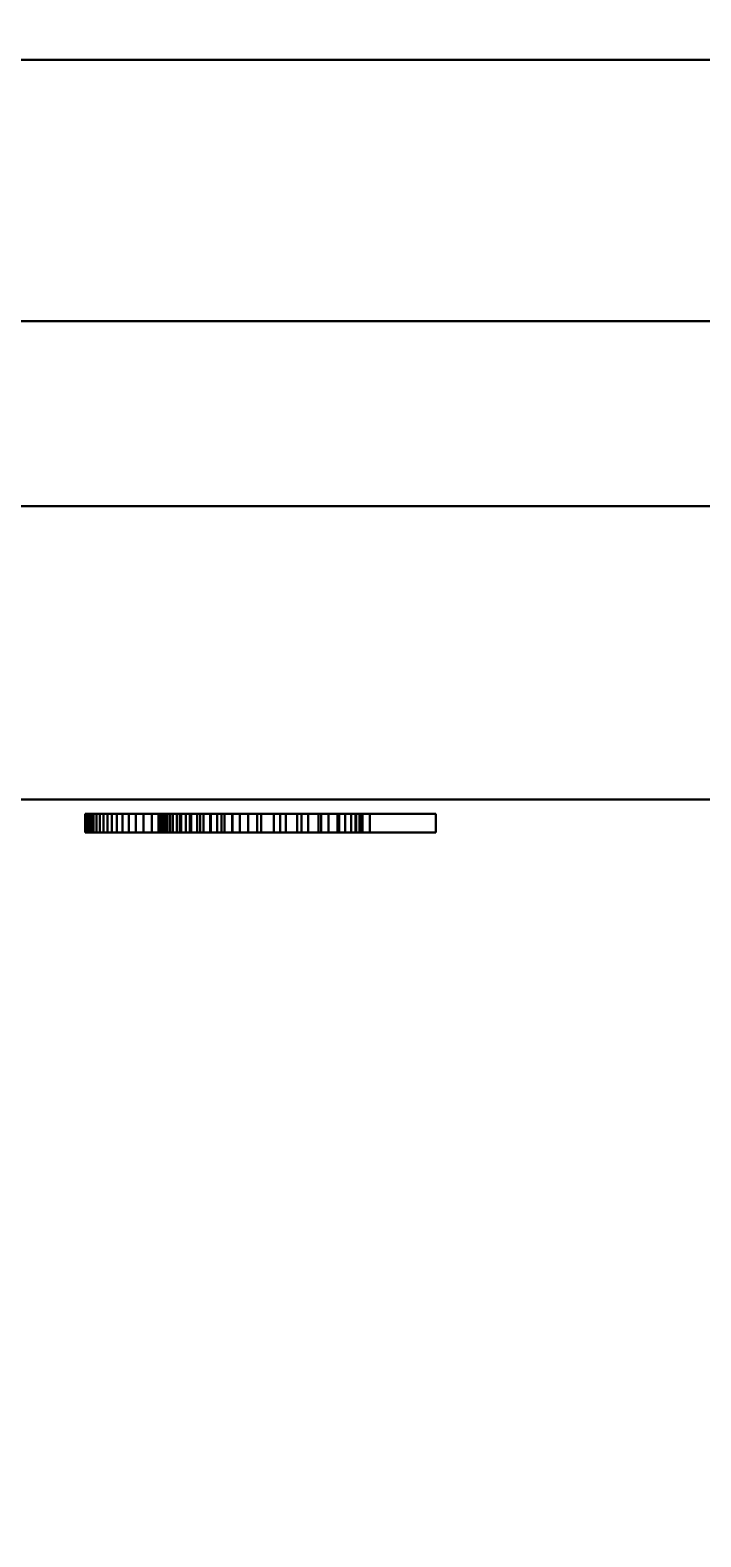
# Model space of a CAD drawing. Header units: millimetres. Extents: x -33522418 to 16198808, y -126322335 to -58690945.
# Drawn here: x -15916711.1 to -15916668.8, y -63981198.2 to -63981103.2 of the extents above; entities that cross this region are included whole.
import ezdxf

# ---------------------------------------------------------------- set-up
doc = ezdxf.new("R2010")
doc.units = ezdxf.units.MM
doc.header["$LTSCALE"] = 10
doc.header["$PDMODE"] = 3
doc.linetypes.add('DASH', pattern=[0.35, 0.25, -0.1])
doc.layers.add('LAYER4', color=7, linetype='Continuous')
doc.layers.add('墙体层', color=1, linetype='Continuous')
doc.styles.add('宋体_T3', font='SimSun.ttf', dxfattribs={"width": 0.7})
doc.dimstyles.new('_TCH_ARCH&&60', dxfattribs={"dimtxt": 158.607595, "dimasz": 60, "dimexe": 90, "dimexo": 180, "dimgap": 60, "dimtad": 1, "dimdec": 0, "dimzin": 0, "dimdsep": 46, "dimtxsty": '宋体_T3', "dimblk": 'ARCHTICK', "dimcen": 0.09, "dimclrd": 2, "dimclre": 2, "dimclrt": 2, "dimazin": 2, "dimtfac": 1, "dimtdec": 0, "dimtix": 1, "dimtmove": 2, "dimatfit": 3, "dimfxl": 60, "dimtolj": 1, "dimtzin": 0, "dimarcsym": 0})

# ---------------------------------------------------------------- blocks, each defined once
blk = doc.blocks.new('754')
at = {"layer": '墙体层', "color": 8}
for points, invisible_edges in [([(44979.692, 96606.022, 789.336), (44979.692, 95441.78, 747.178), (44979.692, 95405.622, 789.336)], 3), ([(44979.692, 96606.022, 789.336), (44979.692, 96569.864, 747.178), (44979.692, 95441.78, 747.178)], 13), ([(44979.692, 96606.022, 789.336), (44979.692, 95405.622, 789.336), (45026.348, 95405.622, 789.336)], 12), ([(44979.692, 96606.022, 789.336), (45026.348, 95405.622, 789.336), (45026.348, 96606.022, 789.336)], 1), ([(44979.692, 95405.622, 1.228), (44979.692, 96606.022, 1.228), (45026.348, 96606.022, 1.228)], 12), ([(44979.692, 95405.622, 1.228), (45026.348, 96606.022, 1.228), (45026.348, 95405.622, 1.228)], 1), ([(44979.692, 95405.622, 1.228), (44979.692, 96569.863, 83.204), (44979.692, 96606.022, 1.228)], 3), ([(45026.348, 96606.022, 789.336), (45026.348, 95405.622, 789.336), (45026.348, 95441.78, 747.178)], 14), ([(45026.348, 96606.022, 789.336), (45026.348, 95441.78, 747.178), (45026.348, 96569.864, 747.178)], 13), ([(45026.348, 95405.622, 1.228), (45026.348, 96606.022, 1.228), (45026.348, 96569.863, 83.204)], 14), ([(44996.187, 96581.022, 771.585), (44996.187, 95439.088, 771.585), (45007.851, 95439.088, 771.585)], 12), ([(44996.187, 96581.022, 771.585), (45007.851, 95439.088, 771.585), (45007.851, 96581.022, 771.585)], 1), ([(44996.187, 95439.088, 16.499), (44996.187, 96581.022, 16.499), (45007.851, 96581.022, 16.499)], 12), ([(44996.187, 95439.088, 16.499), (45007.851, 96581.022, 16.499), (45007.851, 95439.088, 16.499)], 1), ([(44996.187, 95439.088, 16.499), (44996.187, 96581.022, 771.585), (44996.187, 96581.022, 16.499)], 1), ([(44996.187, 95439.088, 771.585), (44996.187, 96581.022, 771.585), (44996.187, 95439.088, 16.499)], 2), ([(45007.851, 95439.088, 16.499), (45007.851, 96581.022, 16.499), (45007.851, 96581.022, 771.585)], 12), ([(45007.851, 95439.088, 771.585), (45007.851, 95439.088, 16.499), (45007.851, 96581.022, 771.585)], 2), ([(44979.692, 95441.78, 747.178), (44979.692, 96569.864, 747.178), (45026.348, 96569.864, 747.178)], 12), ([(44979.692, 95441.78, 747.178), (45026.348, 96569.864, 747.178), (45026.348, 95441.78, 747.178)], 1), ([(44979.692, 96569.863, 83.204), (44979.692, 95441.78, 83.204), (45026.348, 95441.78, 83.204)], 12), ([(44979.692, 96569.863, 83.204), (45026.348, 95441.78, 83.204), (45026.348, 96569.863, 83.204)], 1), ([(44979.692, 95405.622, 1.228), (44979.692, 95441.78, 83.204), (44979.692, 96569.863, 83.204)], 13), ([(45026.348, 95405.622, 1.228), (45026.348, 96569.863, 83.204), (45026.348, 95441.78, 83.204)], 13), ([(45027.25, 95883.888, 36.691), (45027.25, 95997.728, 40.137), (45027.25, 95998.498, 40.617)], 13), ([(45027.25, 95883.932, 62.74), (45027.25, 95998.481, 58.798), (45027.25, 95997.711, 59.276)], 13), ([(45028.424, 95883.888, 36.691), (45028.424, 95998.498, 40.617), (45028.424, 95997.728, 40.137)], 13), ([(45028.424, 95883.932, 62.74), (45028.424, 95997.711, 59.276), (45028.424, 95998.481, 58.798)], 13), ([(45027.25, 95882.993, 36.317), (45027.25, 95996.911, 39.763), (45027.25, 95997.728, 40.137)], 13), ([(45028.424, 95882.993, 36.317), (45028.424, 95997.728, 40.137), (45028.424, 95996.911, 39.763)], 13), ([(45027.25, 95913.822, 53.431), (45027.25, 95918.471, 52.823), (45027.25, 95913.833, 52.653)], 3), ([(45027.25, 95913.822, 53.431), (45027.25, 95918.466, 53.701), (45027.25, 95918.471, 52.823)], 13), ([(45027.25, 95913.833, 36.054), (45027.25, 95918.471, 36.054), (45028.424, 95918.471, 36.054)], 12), ([(45027.25, 95913.833, 36.054), (45028.424, 95918.471, 36.054), (45028.424, 95913.833, 36.054)], 1), ([(45027.25, 95913.833, 36.054), (45027.25, 95918.471, 52.823), (45027.25, 95918.471, 36.054)], 1), ([(45027.25, 95913.833, 52.653), (45027.25, 95918.471, 52.823), (45027.25, 95913.833, 36.054)], 3), ([(45027.25, 95918.471, 36.054), (45027.25, 95918.471, 52.823), (45028.424, 95918.471, 52.823)], 12), ([(45027.25, 95918.471, 36.054), (45028.424, 95918.471, 52.823), (45028.424, 95918.471, 36.054)], 1), ([(45027.25, 95918.471, 52.823), (45027.25, 95918.466, 53.701), (45028.424, 95918.466, 53.701)], 12), ([(45027.25, 95918.471, 52.823), (45028.424, 95918.466, 53.701), (45028.424, 95918.471, 52.823)], 1), ([(45027.25, 95913.789, 54.152), (45027.25, 95918.466, 53.701), (45027.25, 95913.822, 53.431)], 3), ([(45027.25, 95913.789, 54.152), (45027.25, 95918.451, 54.5), (45027.25, 95918.466, 53.701)], 13), ([(45027.25, 95918.466, 53.701), (45027.25, 95918.451, 54.5), (45028.424, 95918.451, 54.5)], 12), ([(45027.25, 95918.466, 53.701), (45028.424, 95918.451, 54.5), (45028.424, 95918.466, 53.701)], 1), ([(45027.25, 95913.735, 54.814), (45027.25, 95918.451, 54.5), (45027.25, 95913.789, 54.152)], 3), ([(45027.25, 95913.735, 54.814), (45027.25, 95918.424, 55.22), (45027.25, 95918.451, 54.5)], 13), ([(45027.25, 95918.451, 54.5), (45027.25, 95918.424, 55.22), (45028.424, 95918.424, 55.22)], 12), ([(45027.25, 95918.451, 54.5), (45028.424, 95918.424, 55.22), (45028.424, 95918.451, 54.5)], 1), ([(45027.25, 95913.735, 54.814), (45027.25, 95918.388, 55.862), (45027.25, 95918.424, 55.22)], 13), ([(45027.25, 95918.424, 55.22), (45027.25, 95918.388, 55.862), (45028.424, 95918.388, 55.862)], 12), ([(45027.25, 95918.424, 55.22), (45028.424, 95918.388, 55.862), (45028.424, 95918.424, 55.22)], 1), ([(45027.25, 95913.658, 55.417), (45027.25, 95918.388, 55.862), (45027.25, 95913.735, 54.814)], 3), ([(45027.25, 95913.658, 55.417), (45027.25, 95918.341, 56.426), (45027.25, 95918.388, 55.862)], 13), ([(45027.25, 95918.388, 55.862), (45027.25, 95918.341, 56.426), (45028.424, 95918.341, 56.426)], 12), ([(45027.25, 95918.388, 55.862), (45028.424, 95918.341, 56.426), (45028.424, 95918.388, 55.862)], 1), ([(45027.25, 95913.559, 55.963), (45027.25, 95918.341, 56.426), (45027.25, 95913.658, 55.417)], 3), ([(45027.25, 95913.559, 55.963), (45027.25, 95918.283, 56.911), (45027.25, 95918.341, 56.426)], 13), ([(45027.25, 95918.341, 56.426), (45027.25, 95918.283, 56.911), (45028.424, 95918.283, 56.911)], 12), ([(45027.25, 95918.341, 56.426), (45028.424, 95918.283, 56.911), (45028.424, 95918.341, 56.426)], 1), ([(45027.25, 95913.559, 55.963), (45027.25, 95918.215, 57.317), (45027.25, 95918.283, 56.911)], 13), ([(45027.25, 95918.283, 56.911), (45027.25, 95918.215, 57.317), (45028.424, 95918.215, 57.317)], 12), ([(45027.25, 95918.283, 56.911), (45028.424, 95918.215, 57.317), (45028.424, 95918.283, 56.911)], 1), ([(45027.25, 95913.439, 56.45), (45027.25, 95918.215, 57.317), (45027.25, 95913.559, 55.963)], 3), ([(45027.25, 95913.439, 56.45), (45027.25, 95918.086, 57.871), (45027.25, 95918.215, 57.317)], 13), ([(45027.25, 95918.215, 57.317), (45027.25, 95918.086, 57.871), (45028.424, 95918.086, 57.871)], 12), ([(45027.25, 95918.215, 57.317), (45028.424, 95918.086, 57.871), (45028.424, 95918.215, 57.317)], 1), ([(45028.424, 95913.822, 53.431), (45028.424, 95913.833, 52.653), (45028.424, 95918.471, 52.823)], 14), ([(45028.424, 95913.822, 53.431), (45028.424, 95918.471, 52.823), (45028.424, 95918.466, 53.701)], 13), ([(45028.424, 95913.833, 36.054), (45028.424, 95918.471, 36.054), (45028.424, 95918.471, 52.823)], 12), ([(45028.424, 95913.833, 52.653), (45028.424, 95913.833, 36.054), (45028.424, 95918.471, 52.823)], 14), ([(45028.424, 95913.789, 54.152), (45028.424, 95913.822, 53.431), (45028.424, 95918.466, 53.701)], 14), ([(45028.424, 95913.789, 54.152), (45028.424, 95918.466, 53.701), (45028.424, 95918.451, 54.5)], 13), ([(45028.424, 95913.735, 54.814), (45028.424, 95913.789, 54.152), (45028.424, 95918.451, 54.5)], 14), ([(45028.424, 95913.735, 54.814), (45028.424, 95918.451, 54.5), (45028.424, 95918.424, 55.22)], 13), ([(45028.424, 95913.735, 54.814), (45028.424, 95918.424, 55.22), (45028.424, 95918.388, 55.862)], 13), ([(45028.424, 95913.658, 55.417), (45028.424, 95913.735, 54.814), (45028.424, 95918.388, 55.862)], 14), ([(45028.424, 95913.658, 55.417), (45028.424, 95918.388, 55.862), (45028.424, 95918.341, 56.426)], 13), ([(45028.424, 95913.559, 55.963), (45028.424, 95913.658, 55.417), (45028.424, 95918.341, 56.426)], 14), ([(45028.424, 95913.559, 55.963), (45028.424, 95918.341, 56.426), (45028.424, 95918.283, 56.911)], 13), ([(45028.424, 95913.559, 55.963), (45028.424, 95918.283, 56.911), (45028.424, 95918.215, 57.317)], 13), ([(45028.424, 95913.439, 56.45), (45028.424, 95913.559, 55.963), (45028.424, 95918.215, 57.317)], 14), ([(45028.424, 95913.439, 56.45), (45028.424, 95918.215, 57.317), (45028.424, 95918.086, 57.871)], 13), ([(45027.25, 95913.439, 56.45), (45027.25, 95917.931, 58.403), (45027.25, 95918.086, 57.871)], 13), ([(45027.25, 95918.086, 57.871), (45027.25, 95917.931, 58.403), (45028.424, 95917.931, 58.403)], 12), ([(45027.25, 95918.086, 57.871), (45028.424, 95917.931, 58.403), (45028.424, 95918.086, 57.871)], 1), ([(45027.25, 95913.296, 56.879), (45027.25, 95917.931, 58.403), (45027.25, 95913.439, 56.45)], 3), ([(45027.25, 95913.296, 56.879), (45027.25, 95917.751, 58.913), (45027.25, 95917.931, 58.403)], 13), ([(45027.25, 95917.931, 58.403), (45027.25, 95917.751, 58.913), (45028.424, 95917.751, 58.913)], 12), ([(45027.25, 95917.931, 58.403), (45028.424, 95917.751, 58.913), (45028.424, 95917.931, 58.403)], 1), ([(45027.25, 95913.126, 57.268), (45027.25, 95917.751, 58.913), (45027.25, 95913.296, 56.879)], 3), ([(45027.25, 95913.126, 57.268), (45027.25, 95917.546, 59.401), (45027.25, 95917.751, 58.913)], 13), ([(45027.25, 95917.751, 58.913), (45027.25, 95917.546, 59.401), (45028.424, 95917.546, 59.401)], 12), ([(45027.25, 95917.751, 58.913), (45028.424, 95917.546, 59.401), (45028.424, 95917.751, 58.913)], 1), ([(45027.25, 95913.126, 57.268), (45027.25, 95917.316, 59.867), (45027.25, 95917.546, 59.401)], 13), ([(45027.25, 95917.546, 59.401), (45027.25, 95917.316, 59.867), (45028.424, 95917.316, 59.867)], 12), ([(45027.25, 95917.546, 59.401), (45028.424, 95917.316, 59.867), (45028.424, 95917.546, 59.401)], 1), ([(45027.25, 95912.922, 57.633), (45027.25, 95917.316, 59.867), (45027.25, 95913.126, 57.268)], 3), ([(45027.25, 95912.922, 57.633), (45027.25, 95917.061, 60.31), (45027.25, 95917.316, 59.867)], 13), ([(45027.25, 95917.316, 59.867), (45027.25, 95917.061, 60.31), (45028.424, 95917.061, 60.31)], 12), ([(45027.25, 95917.316, 59.867), (45028.424, 95917.061, 60.31), (45028.424, 95917.316, 59.867)], 1), ([(45028.424, 95913.439, 56.45), (45028.424, 95918.086, 57.871), (45028.424, 95917.931, 58.403)], 13), ([(45028.424, 95913.296, 56.879), (45028.424, 95913.439, 56.45), (45028.424, 95917.931, 58.403)], 14), ([(45028.424, 95913.296, 56.879), (45028.424, 95917.931, 58.403), (45028.424, 95917.751, 58.913)], 13), ([(45028.424, 95913.126, 57.268), (45028.424, 95913.296, 56.879), (45028.424, 95917.751, 58.913)], 14), ([(45028.424, 95913.126, 57.268), (45028.424, 95917.751, 58.913), (45028.424, 95917.546, 59.401)], 13), ([(45028.424, 95913.126, 57.268), (45028.424, 95917.546, 59.401), (45028.424, 95917.316, 59.867)], 13), ([(45028.424, 95912.922, 57.633), (45028.424, 95913.126, 57.268), (45028.424, 95917.316, 59.867)], 14), ([(45028.424, 95912.922, 57.633), (45028.424, 95917.316, 59.867), (45028.424, 95917.061, 60.31)], 13), ([(45027.25, 95912.922, 57.633), (45027.25, 95916.78, 60.732), (45027.25, 95917.061, 60.31)], 13), ([(45027.25, 95917.061, 60.31), (45027.25, 95916.78, 60.732), (45028.424, 95916.78, 60.732)], 12), ([(45027.25, 95917.061, 60.31), (45028.424, 95916.78, 60.732), (45028.424, 95917.061, 60.31)], 1), ([(45027.25, 95912.684, 57.976), (45027.25, 95916.78, 60.732), (45027.25, 95912.922, 57.633)], 3), ([(45027.25, 95912.684, 57.976), (45027.25, 95916.466, 61.132), (45027.25, 95916.78, 60.732)], 13), ([(45027.25, 95916.78, 60.732), (45027.25, 95916.466, 61.132), (45028.424, 95916.466, 61.132)], 12), ([(45027.25, 95916.78, 60.732), (45028.424, 95916.466, 61.132), (45028.424, 95916.78, 60.732)], 1), ([(45027.25, 95916.466, 61.132), (45027.25, 95916.11, 61.509), (45028.424, 95916.11, 61.509)], 12), ([(45027.25, 95916.466, 61.132), (45028.424, 95916.11, 61.509), (45028.424, 95916.466, 61.132)], 1), ([(45027.25, 95912.684, 57.976), (45027.25, 95916.11, 61.509), (45027.25, 95916.466, 61.132)], 13), ([(45028.424, 95912.922, 57.633), (45028.424, 95917.061, 60.31), (45028.424, 95916.78, 60.732)], 13), ([(45028.424, 95912.684, 57.976), (45028.424, 95912.922, 57.633), (45028.424, 95916.78, 60.732)], 14), ([(45028.424, 95912.684, 57.976), (45028.424, 95916.78, 60.732), (45028.424, 95916.466, 61.132)], 13), ([(45028.424, 95912.684, 57.976), (45028.424, 95916.466, 61.132), (45028.424, 95916.11, 61.509)], 13), ([(45027.25, 95912.412, 58.295), (45027.25, 95916.11, 61.509), (45027.25, 95912.684, 57.976)], 3), ([(45027.25, 95916.11, 61.509), (45027.25, 95915.711, 61.864), (45028.424, 95915.711, 61.864)], 12), ([(45027.25, 95916.11, 61.509), (45028.424, 95915.711, 61.864), (45028.424, 95916.11, 61.509)], 1), ([(45027.25, 95912.412, 58.295), (45027.25, 95915.711, 61.864), (45027.25, 95916.11, 61.509)], 13), ([(45027.25, 95915.711, 61.864), (45027.25, 95915.27, 62.196), (45028.424, 95915.27, 62.196)], 12), ([(45027.25, 95915.711, 61.864), (45028.424, 95915.27, 62.196), (45028.424, 95915.711, 61.864)], 1), ([(45027.25, 95912.412, 58.295), (45027.25, 95915.27, 62.196), (45027.25, 95915.711, 61.864)], 13), ([(45027.25, 95915.27, 62.196), (45027.25, 95914.786, 62.505), (45028.424, 95914.786, 62.505)], 12), ([(45027.25, 95915.27, 62.196), (45028.424, 95914.786, 62.505), (45028.424, 95915.27, 62.196)], 1), ([(45027.25, 95912.106, 58.591), (45027.25, 95915.27, 62.196), (45027.25, 95912.412, 58.295)], 3), ([(45027.25, 95912.106, 58.591), (45027.25, 95914.786, 62.505), (45027.25, 95915.27, 62.196)], 13), ([(45028.424, 95912.412, 58.295), (45028.424, 95912.684, 57.976), (45028.424, 95916.11, 61.509)], 14), ([(45028.424, 95912.412, 58.295), (45028.424, 95916.11, 61.509), (45028.424, 95915.711, 61.864)], 13), ([(45028.424, 95912.412, 58.295), (45028.424, 95915.711, 61.864), (45028.424, 95915.27, 62.196)], 13), ([(45028.424, 95912.106, 58.591), (45028.424, 95912.412, 58.295), (45028.424, 95915.27, 62.196)], 14), ([(45028.424, 95912.106, 58.591), (45028.424, 95915.27, 62.196), (45028.424, 95914.786, 62.505)], 13), ([(45027.25, 95914.786, 62.505), (45027.25, 95914.26, 62.792), (45028.424, 95914.26, 62.792)], 12), ([(45027.25, 95914.786, 62.505), (45028.424, 95914.26, 62.792), (45028.424, 95914.786, 62.505)], 1), ([(45027.25, 95912.106, 58.591), (45027.25, 95914.26, 62.792), (45027.25, 95914.786, 62.505)], 13), ([(45028.424, 95912.106, 58.591), (45028.424, 95914.786, 62.505), (45028.424, 95914.26, 62.792)], 13), ([(45027.25, 95914.26, 62.792), (45027.25, 95913.692, 63.057), (45028.424, 95913.692, 63.057)], 12), ([(45027.25, 95914.26, 62.792), (45028.424, 95913.692, 63.057), (45028.424, 95914.26, 62.792)], 1), ([(45027.25, 95911.766, 58.864), (45027.25, 95914.26, 62.792), (45027.25, 95912.106, 58.591)], 3), ([(45027.25, 95911.766, 58.864), (45027.25, 95913.692, 63.057), (45027.25, 95914.26, 62.792)], 13), ([(45027.25, 95913.833, 52.653), (45027.25, 95913.833, 36.054), (45028.424, 95913.833, 36.054)], 12), ([(45027.25, 95913.833, 52.653), (45028.424, 95913.833, 36.054), (45028.424, 95913.833, 52.653)], 1), ([(45027.25, 95913.822, 53.431), (45027.25, 95913.833, 52.653), (45028.424, 95913.833, 52.653)], 12), ([(45027.25, 95913.822, 53.431), (45028.424, 95913.833, 52.653), (45028.424, 95913.822, 53.431)], 1), ([(45027.25, 95913.789, 54.152), (45027.25, 95913.822, 53.431), (45028.424, 95913.822, 53.431)], 12), ([(45027.25, 95913.789, 54.152), (45028.424, 95913.822, 53.431), (45028.424, 95913.789, 54.152)], 1), ([(45027.25, 95913.735, 54.814), (45027.25, 95913.789, 54.152), (45028.424, 95913.789, 54.152)], 12), ([(45027.25, 95913.735, 54.814), (45028.424, 95913.789, 54.152), (45028.424, 95913.735, 54.814)], 1), ([(45027.25, 95913.658, 55.417), (45027.25, 95913.735, 54.814), (45028.424, 95913.735, 54.814)], 12), ([(45027.25, 95913.658, 55.417), (45028.424, 95913.735, 54.814), (45028.424, 95913.658, 55.417)], 1), ([(45027.25, 95913.692, 63.057), (45027.25, 95913.094, 63.292), (45028.424, 95913.094, 63.292)], 12), ([(45027.25, 95913.692, 63.057), (45028.424, 95913.094, 63.292), (45028.424, 95913.692, 63.057)], 1), ([(45027.25, 95911.392, 59.115), (45027.25, 95913.692, 63.057), (45027.25, 95911.766, 58.864)], 3), ([(45027.25, 95911.392, 59.115), (45027.25, 95913.094, 63.292), (45027.25, 95913.692, 63.057)], 13), ([(45027.25, 95913.559, 55.963), (45027.25, 95913.658, 55.417), (45028.424, 95913.658, 55.417)], 12), ([(45027.25, 95913.559, 55.963), (45028.424, 95913.658, 55.417), (45028.424, 95913.559, 55.963)], 1), ([(45027.25, 95913.439, 56.45), (45027.25, 95913.559, 55.963), (45028.424, 95913.559, 55.963)], 12), ([(45027.25, 95913.439, 56.45), (45028.424, 95913.559, 55.963), (45028.424, 95913.439, 56.45)], 1), ([(45027.25, 95913.296, 56.879), (45027.25, 95913.439, 56.45), (45028.424, 95913.439, 56.45)], 12), ([(45027.25, 95913.296, 56.879), (45028.424, 95913.439, 56.45), (45028.424, 95913.296, 56.879)], 1), ([(45028.424, 95911.766, 58.864), (45028.424, 95912.106, 58.591), (45028.424, 95914.26, 62.792)], 14), ([(45028.424, 95911.766, 58.864), (45028.424, 95914.26, 62.792), (45028.424, 95913.692, 63.057)], 13), ([(45028.424, 95911.392, 59.115), (45028.424, 95911.766, 58.864), (45028.424, 95913.692, 63.057)], 14), ([(45028.424, 95911.392, 59.115), (45028.424, 95913.692, 63.057), (45028.424, 95913.094, 63.292)], 13), ([(45027.25, 95913.126, 57.268), (45027.25, 95913.296, 56.879), (45028.424, 95913.296, 56.879)], 12), ([(45027.25, 95913.126, 57.268), (45028.424, 95913.296, 56.879), (45028.424, 95913.126, 57.268)], 1), ([(45027.25, 95912.922, 57.633), (45027.25, 95913.126, 57.268), (45028.424, 95913.126, 57.268)], 12), ([(45027.25, 95912.922, 57.633), (45028.424, 95913.126, 57.268), (45028.424, 95912.922, 57.633)], 1), ([(45027.25, 95913.094, 63.292), (45027.25, 95912.48, 63.491), (45028.424, 95912.48, 63.491)], 12), ([(45027.25, 95913.094, 63.292), (45028.424, 95912.48, 63.491), (45028.424, 95913.094, 63.292)], 1), ([(45027.25, 95910.991, 59.336), (45027.25, 95913.094, 63.292), (45027.25, 95911.392, 59.115)], 3), ([(45027.25, 95910.991, 59.336), (45027.25, 95912.48, 63.491), (45027.25, 95913.094, 63.292)], 13), ([(45027.25, 95912.684, 57.976), (45027.25, 95912.922, 57.633), (45028.424, 95912.922, 57.633)], 12), ([(45027.25, 95912.684, 57.976), (45028.424, 95912.922, 57.633), (45028.424, 95912.684, 57.976)], 1), ([(45027.25, 95912.412, 58.295), (45027.25, 95912.684, 57.976), (45028.424, 95912.684, 57.976)], 12), ([(45027.25, 95912.412, 58.295), (45028.424, 95912.684, 57.976), (45028.424, 95912.412, 58.295)], 1), ([(45027.25, 95912.48, 63.491), (45027.25, 95911.85, 63.653), (45028.424, 95911.85, 63.653)], 12), ([(45027.25, 95912.48, 63.491), (45028.424, 95911.85, 63.653), (45028.424, 95912.48, 63.491)], 1), ([(45027.25, 95910.991, 59.336), (45027.25, 95911.85, 63.653), (45027.25, 95912.48, 63.491)], 13), ([(45027.25, 95912.106, 58.591), (45027.25, 95912.412, 58.295), (45028.424, 95912.412, 58.295)], 12), ([(45027.25, 95912.106, 58.591), (45028.424, 95912.412, 58.295), (45028.424, 95912.106, 58.591)], 1), ([(45028.424, 95910.991, 59.336), (45028.424, 95911.392, 59.115), (45028.424, 95913.094, 63.292)], 14), ([(45028.424, 95910.991, 59.336), (45028.424, 95913.094, 63.292), (45028.424, 95912.48, 63.491)], 13), ([(45028.424, 95910.991, 59.336), (45028.424, 95912.48, 63.491), (45028.424, 95911.85, 63.653)], 13), ([(45027.25, 95911.766, 58.864), (45027.25, 95912.106, 58.591), (45028.424, 95912.106, 58.591)], 12), ([(45027.25, 95911.766, 58.864), (45028.424, 95912.106, 58.591), (45028.424, 95911.766, 58.864)], 1), ([(45027.25, 95911.85, 63.653), (45027.25, 95911.204, 63.78), (45028.424, 95911.204, 63.78)], 12), ([(45027.25, 95911.85, 63.653), (45028.424, 95911.204, 63.78), (45028.424, 95911.85, 63.653)], 1), ([(45027.25, 95910.572, 59.524), (45027.25, 95911.85, 63.653), (45027.25, 95910.991, 59.336)], 3), ([(45027.25, 95910.572, 59.524), (45027.25, 95911.204, 63.78), (45027.25, 95911.85, 63.653)], 13), ([(45027.25, 95911.392, 59.115), (45027.25, 95911.766, 58.864), (45028.424, 95911.766, 58.864)], 12), ([(45027.25, 95911.392, 59.115), (45028.424, 95911.766, 58.864), (45028.424, 95911.392, 59.115)], 1), ([(45028.424, 95910.572, 59.524), (45028.424, 95910.991, 59.336), (45028.424, 95911.85, 63.653)], 14), ([(45028.424, 95910.572, 59.524), (45028.424, 95911.85, 63.653), (45028.424, 95911.204, 63.78)], 13), ([(45027.25, 95910.991, 59.336), (45027.25, 95911.392, 59.115), (45028.424, 95911.392, 59.115)], 12), ([(45027.25, 95910.991, 59.336), (45028.424, 95911.392, 59.115), (45028.424, 95910.991, 59.336)], 1), ([(45027.25, 95911.204, 63.78), (45027.25, 95910.542, 63.87), (45028.424, 95910.542, 63.87)], 12), ([(45027.25, 95911.204, 63.78), (45028.424, 95910.542, 63.87), (45028.424, 95911.204, 63.78)], 1), ([(45027.25, 95910.133, 59.677), (45027.25, 95911.204, 63.78), (45027.25, 95910.572, 59.524)], 3), ([(45027.25, 95910.133, 59.677), (45027.25, 95910.542, 63.87), (45027.25, 95911.204, 63.78)], 13), ([(45027.25, 95910.572, 59.524), (45027.25, 95910.991, 59.336), (45028.424, 95910.991, 59.336)], 12), ([(45027.25, 95910.572, 59.524), (45028.424, 95910.991, 59.336), (45028.424, 95910.572, 59.524)], 1), ([(45027.25, 95910.133, 59.677), (45027.25, 95910.572, 59.524), (45028.424, 95910.572, 59.524)], 12), ([(45027.25, 95910.133, 59.677), (45028.424, 95910.572, 59.524), (45028.424, 95910.133, 59.677)], 1), ([(45027.25, 95910.542, 63.87), (45027.25, 95909.863, 63.924), (45028.424, 95909.863, 63.924)], 12), ([(45027.25, 95910.542, 63.87), (45028.424, 95909.863, 63.924), (45028.424, 95910.542, 63.87)], 1), ([(45027.25, 95910.542, 63.87), (45027.25, 95909.674, 59.797), (45027.25, 95909.863, 63.924)], 3), ([(45027.25, 95910.133, 59.677), (45027.25, 95909.674, 59.797), (45027.25, 95910.542, 63.87)], 14), ([(45028.424, 95910.133, 59.677), (45028.424, 95910.572, 59.524), (45028.424, 95911.204, 63.78)], 14), ([(45028.424, 95910.133, 59.677), (45028.424, 95911.204, 63.78), (45028.424, 95910.542, 63.87)], 13), ([(45028.424, 95910.542, 63.87), (45028.424, 95909.863, 63.924), (45028.424, 95909.674, 59.797)], 14), ([(45028.424, 95910.133, 59.677), (45028.424, 95910.542, 63.87), (45028.424, 95909.674, 59.797)], 3), ([(45027.25, 95909.674, 59.797), (45027.25, 95910.133, 59.677), (45028.424, 95910.133, 59.677)], 12), ([(45027.25, 95909.674, 59.797), (45028.424, 95910.133, 59.677), (45028.424, 95909.674, 59.797)], 1), ([(45027.25, 95909.863, 63.924), (45027.25, 95909.168, 63.942), (45028.424, 95909.168, 63.942)], 12), ([(45027.25, 95909.863, 63.924), (45028.424, 95909.168, 63.942), (45028.424, 95909.863, 63.924)], 1), ([(45027.25, 95909.863, 63.924), (45027.25, 95909.197, 59.882), (45027.25, 95909.168, 63.942)], 3), ([(45027.25, 95909.863, 63.924), (45027.25, 95909.674, 59.797), (45027.25, 95909.197, 59.882)], 13), ([(45027.25, 95909.197, 59.882), (45027.25, 95909.674, 59.797), (45028.424, 95909.674, 59.797)], 12), ([(45027.25, 95909.197, 59.882), (45028.424, 95909.674, 59.797), (45028.424, 95909.197, 59.882)], 1), ([(45028.424, 95909.863, 63.924), (45028.424, 95909.168, 63.942), (45028.424, 95909.197, 59.882)], 14), ([(45028.424, 95909.863, 63.924), (45028.424, 95909.197, 59.882), (45028.424, 95909.674, 59.797)], 13), ([(45027.25, 95908.7, 59.933), (45027.25, 95909.197, 59.882), (45028.424, 95909.197, 59.882)], 12), ([(45027.25, 95908.7, 59.933), (45028.424, 95909.197, 59.882), (45028.424, 95908.7, 59.933)], 1), ([(45027.25, 95909.168, 63.942), (45027.25, 95909.197, 59.882), (45027.25, 95908.7, 59.933)], 13), ([(45027.25, 95909.168, 63.942), (45027.25, 95907.604, 63.851), (45028.424, 95907.604, 63.851)], 12), ([(45027.25, 95909.168, 63.942), (45028.424, 95907.604, 63.851), (45028.424, 95909.168, 63.942)], 1), ([(45027.25, 95909.168, 63.942), (45027.25, 95908.184, 59.95), (45027.25, 95907.604, 63.851)], 3), ([(45027.25, 95909.168, 63.942), (45027.25, 95908.7, 59.933), (45027.25, 95908.184, 59.95)], 13), ([(45027.25, 95908.184, 59.95), (45027.25, 95908.7, 59.933), (45028.424, 95908.7, 59.933)], 12), ([(45027.25, 95908.184, 59.95), (45028.424, 95908.7, 59.933), (45028.424, 95908.184, 59.95)], 1), ([(45028.424, 95909.168, 63.942), (45028.424, 95908.7, 59.933), (45028.424, 95909.197, 59.882)], 13), ([(45028.424, 95909.168, 63.942), (45028.424, 95907.604, 63.851), (45028.424, 95908.184, 59.95)], 14), ([(45028.424, 95909.168, 63.942), (45028.424, 95908.184, 59.95), (45028.424, 95908.7, 59.933)], 13), ([(45027.25, 95907.36, 59.912), (45027.25, 95908.184, 59.95), (45028.424, 95908.184, 59.95)], 12), ([(45027.25, 95907.36, 59.912), (45028.424, 95908.184, 59.95), (45028.424, 95907.36, 59.912)], 1), ([(45027.25, 95907.604, 63.851), (45027.25, 95908.184, 59.95), (45027.25, 95907.36, 59.912)], 13), ([(45028.424, 95907.604, 63.851), (45028.424, 95907.36, 59.912), (45028.424, 95908.184, 59.95)], 13), ([(45027.25, 95907.604, 63.851), (45027.25, 95906.149, 63.578), (45028.424, 95906.149, 63.578)], 12), ([(45027.25, 95907.604, 63.851), (45028.424, 95906.149, 63.578), (45028.424, 95907.604, 63.851)], 1), ([(45027.25, 95907.604, 63.851), (45027.25, 95907.36, 59.912), (45027.25, 95906.149, 63.578)], 3), ([(45027.25, 95906.569, 59.797), (45027.25, 95907.36, 59.912), (45028.424, 95907.36, 59.912)], 12), ([(45027.25, 95906.569, 59.797), (45028.424, 95907.36, 59.912), (45028.424, 95906.569, 59.797)], 1), ([(45027.25, 95906.149, 63.578), (45027.25, 95907.36, 59.912), (45027.25, 95906.569, 59.797)], 13), ([(45028.424, 95907.604, 63.851), (45028.424, 95906.149, 63.578), (45028.424, 95907.36, 59.912)], 14), ([(45028.424, 95906.149, 63.578), (45028.424, 95906.569, 59.797), (45028.424, 95907.36, 59.912)], 13), ([(45027.25, 95905.812, 59.605), (45027.25, 95906.569, 59.797), (45028.424, 95906.569, 59.797)], 12), ([(45027.25, 95905.812, 59.605), (45028.424, 95906.569, 59.797), (45028.424, 95905.812, 59.605)], 1), ([(45027.25, 95904.803, 63.123), (45027.25, 95906.569, 59.797), (45027.25, 95905.812, 59.605)], 13), ([(45027.25, 95906.149, 63.578), (45027.25, 95906.569, 59.797), (45027.25, 95904.803, 63.123)], 3), ([(45027.25, 95906.149, 63.578), (45027.25, 95904.803, 63.123), (45028.424, 95904.803, 63.123)], 12), ([(45027.25, 95906.149, 63.578), (45028.424, 95904.803, 63.123), (45028.424, 95906.149, 63.578)], 1), ([(45027.25, 95905.087, 59.337), (45027.25, 95905.812, 59.605), (45028.424, 95905.812, 59.605)], 12), ([(45027.25, 95905.087, 59.337), (45028.424, 95905.812, 59.605), (45028.424, 95905.087, 59.337)], 1), ([(45027.25, 95904.803, 63.123), (45027.25, 95905.812, 59.605), (45027.25, 95905.087, 59.337)], 13), ([(45028.424, 95904.803, 63.123), (45028.424, 95905.812, 59.605), (45028.424, 95906.569, 59.797)], 13), ([(45028.424, 95906.149, 63.578), (45028.424, 95904.803, 63.123), (45028.424, 95906.569, 59.797)], 14), ([(45028.424, 95904.803, 63.123), (45028.424, 95905.087, 59.337), (45028.424, 95905.812, 59.605)], 13), ([(45027.25, 95904.395, 58.993), (45027.25, 95905.087, 59.337), (45028.424, 95905.087, 59.337)], 12), ([(45027.25, 95904.395, 58.993), (45028.424, 95905.087, 59.337), (45028.424, 95904.395, 58.993)], 1), ([(45027.25, 95903.565, 62.486), (45027.25, 95905.087, 59.337), (45027.25, 95904.395, 58.993)], 13), ([(45027.25, 95904.803, 63.123), (45027.25, 95905.087, 59.337), (45027.25, 95903.565, 62.486)], 3), ([(45027.25, 95904.803, 63.123), (45027.25, 95903.565, 62.486), (45028.424, 95903.565, 62.486)], 12), ([(45027.25, 95904.803, 63.123), (45028.424, 95903.565, 62.486), (45028.424, 95904.803, 63.123)], 1), ([(45028.424, 95903.565, 62.486), (45028.424, 95904.395, 58.993), (45028.424, 95905.087, 59.337)], 13), ([(45028.424, 95904.803, 63.123), (45028.424, 95903.565, 62.486), (45028.424, 95905.087, 59.337)], 14), ([(45027.25, 95903.735, 58.572), (45027.25, 95904.395, 58.993), (45028.424, 95904.395, 58.993)], 12), ([(45027.25, 95903.735, 58.572), (45028.424, 95904.395, 58.993), (45028.424, 95903.735, 58.572)], 1), ([(45027.25, 95902.436, 61.666), (45027.25, 95904.395, 58.993), (45027.25, 95903.735, 58.572)], 13), ([(45027.25, 95903.565, 62.486), (45027.25, 95904.395, 58.993), (45027.25, 95902.436, 61.666)], 3), ([(45028.424, 95902.436, 61.666), (45028.424, 95903.735, 58.572), (45028.424, 95904.395, 58.993)], 13), ([(45028.424, 95903.565, 62.486), (45028.424, 95902.436, 61.666), (45028.424, 95904.395, 58.993)], 14), ([(45027.25, 95903.109, 58.074), (45027.25, 95903.735, 58.572), (45028.424, 95903.735, 58.572)], 12), ([(45027.25, 95903.109, 58.074), (45028.424, 95903.735, 58.572), (45028.424, 95903.109, 58.074)], 1), ([(45027.25, 95901.416, 60.665), (45027.25, 95903.735, 58.572), (45027.25, 95903.109, 58.074)], 13), ([(45027.25, 95902.436, 61.666), (45027.25, 95903.735, 58.572), (45027.25, 95901.416, 60.665)], 3), ([(45027.25, 95903.565, 62.486), (45027.25, 95902.436, 61.666), (45028.424, 95902.436, 61.666)], 12), ([(45027.25, 95903.565, 62.486), (45028.424, 95902.436, 61.666), (45028.424, 95903.565, 62.486)], 1), ([(45027.25, 95902.543, 57.47), (45027.25, 95903.109, 58.074), (45028.424, 95903.109, 58.074)], 12), ([(45027.25, 95902.543, 57.47), (45028.424, 95903.109, 58.074), (45028.424, 95902.543, 57.47)], 1), ([(45027.25, 95900.505, 59.481), (45027.25, 95903.109, 58.074), (45027.25, 95902.543, 57.47)], 13), ([(45027.25, 95901.416, 60.665), (45027.25, 95903.109, 58.074), (45027.25, 95900.505, 59.481)], 3), ([(45028.424, 95901.416, 60.665), (45028.424, 95903.109, 58.074), (45028.424, 95903.735, 58.572)], 13), ([(45028.424, 95902.436, 61.666), (45028.424, 95901.416, 60.665), (45028.424, 95903.735, 58.572)], 14), ([(45028.424, 95900.505, 59.481), (45028.424, 95902.543, 57.47), (45028.424, 95903.109, 58.074)], 13), ([(45028.424, 95901.416, 60.665), (45028.424, 95900.505, 59.481), (45028.424, 95903.109, 58.074)], 14), ([(45027.25, 95902.064, 56.728), (45027.25, 95902.543, 57.47), (45028.424, 95902.543, 57.47)], 12), ([(45027.25, 95902.064, 56.728), (45028.424, 95902.543, 57.47), (45028.424, 95902.064, 56.728)], 1), ([(45027.25, 95896.336, 63.355), (45027.25, 95902.543, 57.47), (45027.25, 95902.064, 56.728)], 13), ([(45027.25, 95902.436, 61.666), (45027.25, 95901.416, 60.665), (45028.424, 95901.416, 60.665)], 12), ([(45027.25, 95902.436, 61.666), (45028.424, 95901.416, 60.665), (45028.424, 95902.436, 61.666)], 1), ([(45027.25, 95901.672, 55.848), (45027.25, 95902.064, 56.728), (45028.424, 95902.064, 56.728)], 12), ([(45027.25, 95901.672, 55.848), (45028.424, 95902.064, 56.728), (45028.424, 95901.672, 55.848)], 1), ([(45027.25, 95896.336, 63.355), (45027.25, 95902.064, 56.728), (45027.25, 95901.672, 55.848)], 13), ([(45028.424, 95896.336, 63.355), (45028.424, 95902.064, 56.728), (45028.424, 95902.543, 57.47)], 13), ([(45028.424, 95896.336, 63.355), (45028.424, 95901.672, 55.848), (45028.424, 95902.064, 56.728)], 13), ([(45027.25, 95901.367, 54.832), (45027.25, 95901.672, 55.848), (45028.424, 95901.672, 55.848)], 12), ([(45027.25, 95901.367, 54.832), (45028.424, 95901.672, 55.848), (45028.424, 95901.367, 54.832)], 1), ([(45027.25, 95896.336, 63.355), (45027.25, 95901.672, 55.848), (45027.25, 95901.367, 54.832)], 13), ([(45027.25, 95901.416, 60.665), (45027.25, 95900.505, 59.481), (45028.424, 95900.505, 59.481)], 12), ([(45027.25, 95901.416, 60.665), (45028.424, 95900.505, 59.481), (45028.424, 95901.416, 60.665)], 1), ([(45027.25, 95901.149, 53.677), (45027.25, 95901.367, 54.832), (45028.424, 95901.367, 54.832)], 12), ([(45027.25, 95901.149, 53.677), (45028.424, 95901.367, 54.832), (45028.424, 95901.149, 53.677)], 1), ([(45027.25, 95896.336, 63.355), (45027.25, 95901.367, 54.832), (45027.25, 95901.149, 53.677)], 13), ([(45027.25, 95901.018, 52.386), (45027.25, 95901.149, 53.677), (45028.424, 95901.149, 53.677)], 12), ([(45027.25, 95901.018, 52.386), (45028.424, 95901.149, 53.677), (45028.424, 95901.018, 52.386)], 1), ([(45027.25, 95896.336, 63.355), (45027.25, 95901.149, 53.677), (45027.25, 95901.018, 52.386)], 13), ([(45027.25, 95900.975, 50.957), (45027.25, 95901.018, 52.386), (45028.424, 95901.018, 52.386)], 12), ([(45027.25, 95900.975, 50.957), (45028.424, 95901.018, 52.386), (45028.424, 95900.975, 50.957)], 1), ([(45027.25, 95896.336, 63.355), (45027.25, 95901.018, 52.386), (45027.25, 95900.975, 50.957)], 13), ([(45028.424, 95896.336, 63.355), (45028.424, 95901.367, 54.832), (45028.424, 95901.672, 55.848)], 13), ([(45028.424, 95896.336, 63.355), (45028.424, 95901.149, 53.677), (45028.424, 95901.367, 54.832)], 13), ([(45028.424, 95896.336, 63.355), (45028.424, 95901.018, 52.386), (45028.424, 95901.149, 53.677)], 13), ([(45028.424, 95896.336, 63.355), (45028.424, 95900.975, 50.957), (45028.424, 95901.018, 52.386)], 13), ([(45027.25, 95900.975, 36.054), (45027.25, 95900.975, 50.957), (45028.424, 95900.975, 50.957)], 12), ([(45027.25, 95900.975, 36.054), (45028.424, 95900.975, 50.957), (45028.424, 95900.975, 36.054)], 1), ([(45027.25, 95896.336, 63.355), (45027.25, 95900.975, 36.054), (45027.25, 95896.336, 36.054)], 1), ([(45027.25, 95896.336, 63.355), (45027.25, 95900.975, 50.957), (45027.25, 95900.975, 36.054)], 13), ([(45027.25, 95896.336, 36.054), (45027.25, 95900.975, 36.054), (45028.424, 95900.975, 36.054)], 12), ([(45027.25, 95896.336, 36.054), (45028.424, 95900.975, 36.054), (45028.424, 95896.336, 36.054)], 1), ([(45027.25, 95900.505, 63.355), (45027.25, 95896.336, 63.355), (45028.424, 95896.336, 63.355)], 12), ([(45027.25, 95900.505, 63.355), (45028.424, 95896.336, 63.355), (45028.424, 95900.505, 63.355)], 1), ([(45027.25, 95900.505, 59.481), (45027.25, 95900.505, 63.355), (45028.424, 95900.505, 63.355)], 12), ([(45027.25, 95900.505, 59.481), (45028.424, 95900.505, 63.355), (45028.424, 95900.505, 59.481)], 1), ([(45027.25, 95900.505, 59.481), (45027.25, 95896.336, 63.355), (45027.25, 95900.505, 63.355)], 1), ([(45028.424, 95896.336, 63.355), (45028.424, 95896.336, 36.054), (45028.424, 95900.975, 36.054)], 12), ([(45028.424, 95896.336, 63.355), (45028.424, 95900.975, 36.054), (45028.424, 95900.975, 50.957)], 13), ([(45028.424, 95900.505, 59.481), (45028.424, 95900.505, 63.355), (45028.424, 95896.336, 63.355)], 12), ([(45027.25, 95896.336, 63.355), (45027.25, 95896.336, 36.054), (45028.424, 95896.336, 36.054)], 12), ([(45027.25, 95896.336, 63.355), (45028.424, 95896.336, 36.054), (45028.424, 95896.336, 63.355)], 1)]:
    blk.add_3dface(points, dxfattribs=dict(at, invisible_edges=invisible_edges))
blk = doc.blocks.new('_ArchTick')
at = {"color": 0, "linetype": 'ByBlock', "const_width": 0.15}
blk.add_lwpolyline([(-0.5, -0.5), (0.5, 0.5)], dxfattribs=at)
blk = doc.blocks.new('*D791')
at = {"layer": 'Defpoints', "color": 0, "linetype": 'DASH', "transparency": 16777216}
for p in [(-15915047.055, -63980372.977), (-15923207.055, -63981198.223), (-15915047.055, -63981198.223)]:
    blk.add_point(p, dxfattribs=at)
at = {"layer": 'LAYER4', "color": 2, "linetype": 'DASH', "lineweight": -2, "transparency": 16777216}
for p, q in [((-15923207.055, -63981018.223), (-15923207.055, -63980282.977)), ((-15915047.055, -63981018.223), (-15915047.055, -63980282.977)), ((-15923207.055, -63980372.977), (-15915047.055, -63980372.977))]:
    blk.add_line(p, q, dxfattribs=at)
at = {"layer": 'LAYER4', "color": 2, "linetype": 'DASH', "lineweight": -2, "transparency": 16777216, "xscale": 60, "yscale": 60, "zscale": 60, "rotation": 180}
blk.add_blockref('_ArchTick', (-15923207.055, -63980372.977), dxfattribs=at)
at = {"layer": 'LAYER4', "color": 2, "linetype": 'DASH', "lineweight": -2, "transparency": 16777216, "xscale": 60, "yscale": 60, "zscale": 60}
blk.add_blockref('_ArchTick', (-15915047.055, -63980372.977), dxfattribs=at)
at = {"layer": 'LAYER4', "color": 2, "linetype": 'DASH', "lineweight": -2, "transparency": 16777216, "insert": (-15919127.055, -63980233.674), "char_height": 158.6076, "attachment_point": 5, "style": '宋体_T3'}
blk.add_mtext('\\A1;8160', dxfattribs=at)

msp = doc.modelspace()

# ---------------------------------------------------------------- block references
at = {"layer": 'LAYER4', "lineweight": -2, "xscale": -1, "rotation": 90}
msp.add_blockref('754', (-15820789.136, -63936125.387, -747.178), dxfattribs=at)

# ---------------------------------------------------------------- dimensions: what is measured, and where the dimension line sits
at = {"layer": 'LAYER4', "color": 8, "linetype": 'DASH', "lineweight": -2}
dim = msp.add_linear_dim(base=(-15915047.055, -63980372.977), p1=(-15923207.055, -63981198.223), p2=(-15915047.055, -63981198.223), dimstyle='_TCH_ARCH&&60', dxfattribs=at)
dim.commit()
dim.dimension.update_dxf_attribs({"geometry": '*D791', "text_midpoint": (-15919127.055, -63980233.674)})

doc.saveas('drawing.dxf')
